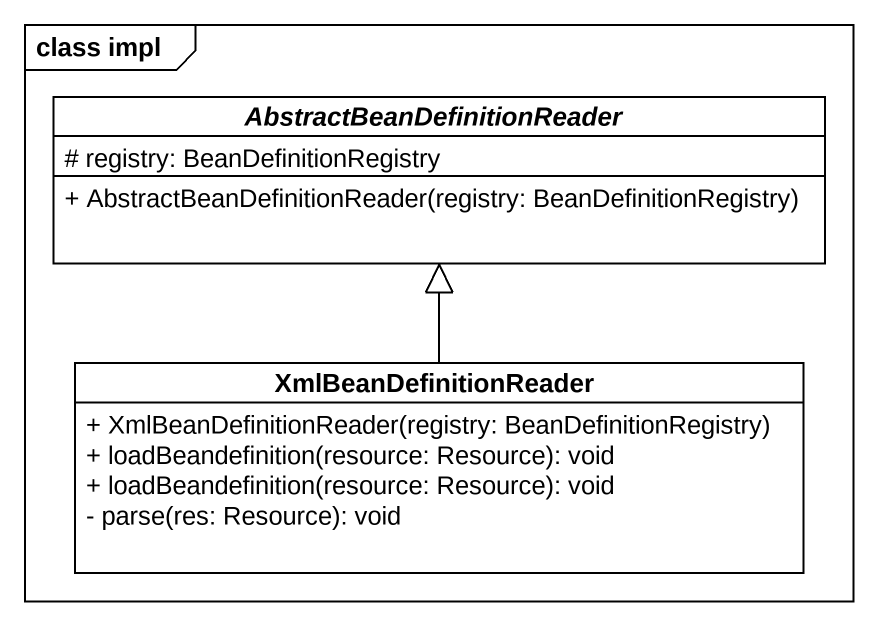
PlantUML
@startuml
mainframe class impl
hide circle
hide empty members
skinparam classAttributeIconSize 0
abstract class AbstractBeanDefinitionReader {
  # registry: BeanDefinitionRegistry
  + AbstractBeanDefinitionReader(registry: BeanDefinitionRegistry)
}
class XmlBeanDefinitionReader {
  + XmlBeanDefinitionReader(registry: BeanDefinitionRegistry)
  + loadBeandefinition(resource: Resource): void
  + loadBeandefinition(resource: Resource): void
  - parse(res: Resource): void
}
XmlBeanDefinitionReader -up-|> AbstractBeanDefinitionReader
@enduml
